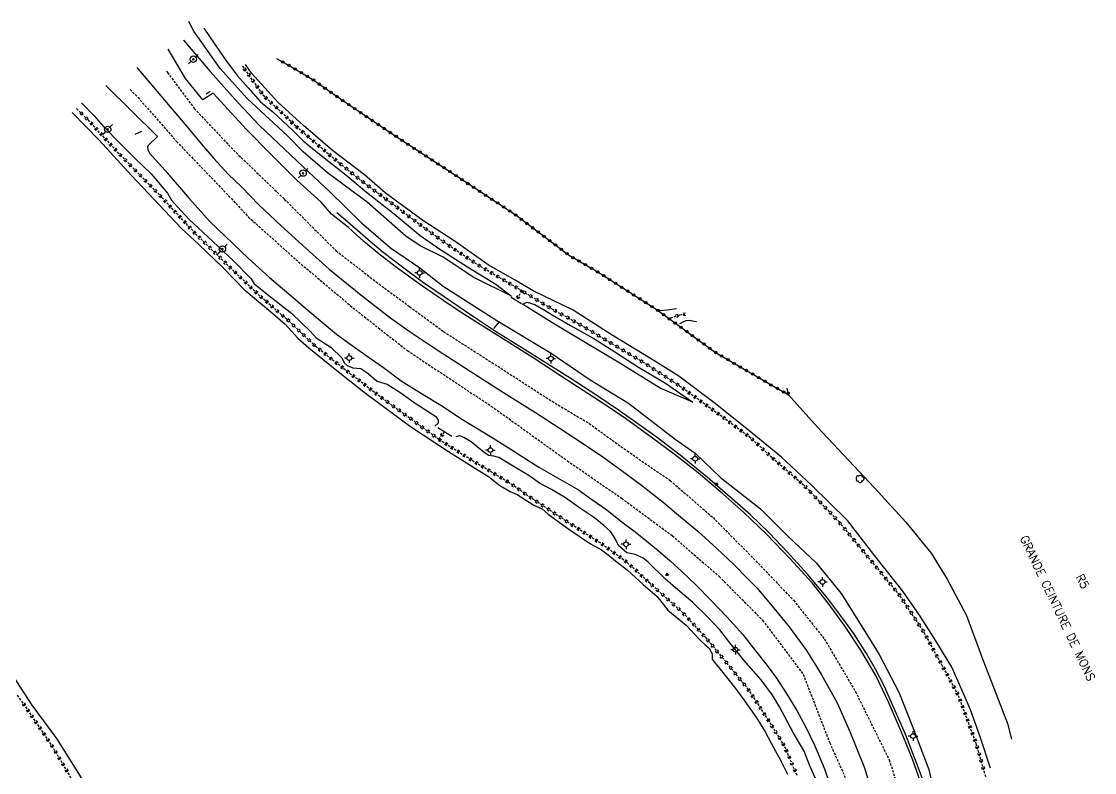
# Model space of a CAD drawing. Header units: millimetres. Extents: x 117000 to 118000, y 126000 to 127000.
# Drawn here: x 117551.4 to 117776.6, y 126504.6 to 126662.3 of the extents above; entities that cross this region are included whole.
import ezdxf
from ezdxf.enums import TextEntityAlignment as Align

# ---------------------------------------------------------------- set-up
doc = ezdxf.new("R2010")
doc.units = ezdxf.units.MM
doc.linetypes.add('DASHED', pattern=[0.75, 0.5, -0.25])
doc.layers.get('0').update_dxf_attribs({"linetype": 'CONTINUOUS'})
for name, color, linetype in [('W0001', 6, 'DASHED'), ('W0008', 7, 'CONTINUOUS'), ('W0010', 4, 'CONTINUOUS'), ('W0120', 7, 'CONTINUOUS'), ('W0211', 2, 'CONTINUOUS'), ('W0214', 2, 'CONTINUOUS'), ('W0220', 5, 'DASHED'), ('W0300', 7, 'CONTINUOUS'), ('W0323', 7, 'CONTINUOUS'), ('W0330', 7, 'CONTINUOUS'), ('W0473', 7, 'CONTINUOUS'), ('W0476', 7, 'CONTINUOUS'), ('W0610', 7, 'CONTINUOUS'), ('W0850', 7, 'CONTINUOUS'), ('W0989', 7, 'CONTINUOUS'), ('W0990', 7, 'CONTINUOUS')]:
    doc.layers.add(name, color=color, linetype=linetype)
doc.styles.get("Standard").update_dxf_attribs({"font": 'romans.shx', "width": 0.85})

# ---------------------------------------------------------------- blocks, each defined once
blk = doc.blocks.new('T610')
for p, q in [((-0.500001, 0), (-1.000002, 0)), ((0, 0.500001), (0, 1.000002)), ((0.500001, 0), (1.000002, 0)), ((0, -0.500001), (0, -1.000002))]:
    blk.add_line(p, q)
blk.add_ellipse((0, 0), major_axis=(-0.353554, 0.353554), ratio=1, start_param=3.926990817, end_param=10.2101761242)
blk = doc.blocks.new('T850')
for p, q in [((-0.25, -0.15), (0, 0.32)), ((0, 0.32), (0.25, -0.15)), ((-0.25, -0.15), (0.25, -0.15))]:
    blk.add_line(p, q)
for major_axis in [(-0.106, 0.106), (-0.0354, 0.0354), (-0.0236, 0.0236)]:
    blk.add_ellipse((0, 0), major_axis=major_axis, ratio=1, start_param=3.926991, end_param=10.210176)
blk = doc.blocks.new('T300')
for p, q in [((-0.8, 0.51), (-0.86, 0.34)), ((-0.86, 0.34), (-0.86, 0.17)), ((-0.86, 0.17), (-0.74, 0.06)), ((-0.69, 0.63), (-0.8, 0.51)), ((-0.8, -0.06), (-0.74, 0.06)), ((-0.74, 0.06), (-0.69, 0.11)), ((-0.57, 0.69), (-0.69, 0.63)), ((-0.46, 0.69), (-0.57, 0.69)), ((-0.29, 0.63), (-0.46, 0.69)), ((-0.29, 0.63), (-0.17, 0.74)), ((-0.23, 0.57), (-0.29, 0.63)), ((-0.17, 0.74), (-0.06, 0.8)), ((-0.06, 0.8), (0.06, 0.8)), ((0.06, 0.8), (0.23, 0.74)), ((0.23, 0.74), (0.34, 0.63)), ((0.34, 0.63), (0.4, 0.51)), ((0.46, 0.46), (0.34, 0.46)), ((0.4, 0.51), (0.4, 0.46)), ((0.57, 0.4), (0.46, 0.46)), ((0.57, 0.4), (0.69, 0.29)), ((0.69, 0.29), (0.74, 0.17)), ((0.74, 0.06), (0.69, -0.17)), ((0.74, 0.17), (0.74, 0.06)), ((-0.8, -0.17), (-0.8, -0.06)), ((-0.8, -0.23), (-0.8, -0.17)), ((-0.74, -0.34), (-0.8, -0.23)), ((-0.69, -0.4), (-0.74, -0.34)), ((-0.51, -0.46), (-0.69, -0.4)), ((-0.4, -0.46), (-0.51, -0.46)), ((-0.4, -0.46), (-0.34, -0.46)), ((-0.34, -0.46), (-0.34, -0.4)), ((-0.34, -0.51), (-0.34, -0.46)), ((-0.29, -0.63), (-0.34, -0.51)), ((-0.17, -0.74), (-0.29, -0.63)), ((-0.06, -0.8), (-0.17, -0.74)), ((0.06, -0.8), (-0.06, -0.8)), ((0.17, -0.74), (0.06, -0.8)), ((0.23, -0.69), (0.17, -0.74)), ((0.29, -0.46), (0.23, -0.46)), ((0.29, -0.63), (0.23, -0.69)), ((0.46, -0.4), (0.29, -0.46)), ((0.34, -0.51), (0.29, -0.63)), ((0.34, -0.51), (0.34, -0.46)), ((0.57, -0.34), (0.46, -0.4)), ((0.63, -0.29), (0.57, -0.34)), ((0.69, -0.17), (0.63, -0.29))]:
    blk.add_line(p, q)
blk = doc.blocks.new('T473')
for p, q in [((-0.166667, 0.166667), (0.166667, -0.166667)), ((-0.166667, -0.166667), (0.166667, 0.166667)), ((0.500001, 0.500001), (1.000002, 1.000002)), ((-1.000002, -1.000002), (-0.500001, -0.500001))]:
    blk.add_line(p, q)
blk.add_ellipse((0, 0), major_axis=(0.471405, 0.471405), ratio=1, start_param=5.4977871438, end_param=11.780972451)
blk = doc.blocks.new('t323o')
at = {"color": 0, "linetype": 'Continuous'}
for radius in [0.25, 0.15]:
    blk.add_circle((0, 0), radius, dxfattribs=at)
blk = doc.blocks.new('t220o')
at = {"color": 0, "linetype": 'Continuous'}
for p, q in [((-0.25, 0.25), (0.25, 0.25)), ((-0.25, -0.25), (0.25, -0.25))]:
    blk.add_line(p, q, dxfattribs=at)

msp = doc.modelspace()

# ---------------------------------------------------------------- linework, layer by layer
at = {"layer": 'W0001'}
for points in [[(117581.82, 126651.88), (117582.01, 126651.6), (117587.66, 126644.05), (117595.88, 126635.31), (117606.55, 126625.02), (117617.41, 126614.16), (117625.79, 126607.66), (117632.85, 126602.44), (117639.95, 126597.22), (117650.08, 126590.72), (117662.73, 126582.56), (117670.52, 126577.91), (117678.48, 126572.14), (117687.52, 126565.94), (117696.51, 126558.13), (117705.53, 126549.03), (117713.41, 126540.77), (117719.88, 126532.65), (117726.4, 126521.61), (117733.48, 126507.28), (117737.93, 126493.29)], [(117574.17, 126648.02), (117575.83, 126646.39), (117583.93, 126637.11), (117594.86, 126625.73), (117598.98, 126621.31), (117608.93, 126612.35), (117620.94, 126602.21), (117632.38, 126593.2), (117649.99, 126581.54), (117665.94, 126570.08), (117677.32, 126562.21), (117687.98, 126554.33), (117697.8, 126545.77), (117706.91, 126536.59), (117715.43, 126525.24), (117721, 126510.85), (117726.36, 126498.9)]]:
    msp.add_lwpolyline(points, dxfattribs=at)
at = {"layer": 'W0008'}
for points in [[(117589.68, 126660.91), (117589.68, 126660.91), (117589.68, 126660.91), (117594, 126654.54), (117596.66, 126650.99), (117598.93, 126648.37), (117601.57, 126645.45), (117604.12, 126643.35), (117608.32, 126639.45), (117610.47, 126637.27), (117613.94, 126634.44), (117619.44, 126630.13), (117623.76, 126626.46), (117629.6, 126621.94), (117635.07, 126617.4), (117639.39, 126614.33), (117645.79, 126610.32), (117650.94, 126607.14), (117654.21, 126604.67)], [(117589.46, 126645.85), (117585.78, 126650.36), (117582.16, 126656.5), (117582.16, 126656.5)], [(117754.73, 126505.52), (117752.57, 126512.12), (117750.55, 126517.75), (117749, 126521.35), (117746.6, 126526.73), (117743.3, 126532.27), (117739.96, 126537.47), (117736.35, 126542.66), (117730.98, 126549.47), (117724.76, 126557.51), (117717.19, 126564.94), (117710.88, 126570.81), (117704.72, 126575.88), (117696.95, 126582.1), (117689.34, 126587.85), (117683.76, 126591.34), (117675.35, 126596.43), (117667.13, 126601.69), (117658.74, 126605.78), (117654.96, 126607.98), (117649.32, 126611.23), (117642.41, 126616.1), (117635.64, 126620.49), (117627.73, 126626.32), (117623.35, 126630.1), (117616.63, 126635.22), (117610.58, 126640.5), (117605.25, 126645.32), (117599.64, 126651.45), (117598.42, 126653.28)], [(117569.1, 126648.85), (117569.1, 126648.85), (117569.1, 126648.85), (117579.9, 126638.14)], [(117740.4, 126501.7), (117738.34, 126507.38), (117735.89, 126513.6), (117733.47, 126519.12), (117730.69, 126525), (117727.54, 126530.27), (117724.22, 126535.29), (117720.66, 126540.19), (117717.31, 126544.45), (117712.65, 126549.58), (117707.77, 126554.64), (117702.99, 126559.23), (117698.6, 126563.15), (117693.41, 126567.53), (117688.33, 126571.46), (117683.8, 126574.8), (117678.18, 126578.98), (117672.4, 126582.81), (117667.08, 126586.25), (117664.53, 126587.93), (117658.79, 126591.71), (117644.41, 126600.7), (117641.37, 126602.77), (117635.1, 126607.05), (117629.79, 126610.9), (117626.4, 126613.54), (117623.26, 126616.1), (117619.99, 126619.02), (117616.42, 126621.86), (117614.28, 126624.37), (117609.16, 126629.02), (117603.66, 126634.51), (117598.53, 126639.72), (117591.64, 126647.29), (117589.46, 126645.85)], [(117590.12, 126647.14), (117590.97, 126647.69)], [(117564.02, 126645.17), (117564.06, 126645.13), (117566.65, 126642.49), (117568.62, 126640.23), (117572.1, 126636.66), (117575.16, 126633.62), (117578.61, 126630.33), (117582.03, 126626.27), (117582.87, 126624.8), (117584.14, 126623.4), (117586.59, 126620.74), (117589.45, 126618.09), (117595.9, 126612.08), (117599.57, 126608.3), (117600.24, 126607.24), (117600.75, 126606.84), (117602.94, 126605.04), (117608.1, 126601.03), (117612.04, 126597.25), (117613.23, 126595.91), (117616.4, 126593.85), (117618.61, 126591.67), (117619.14, 126590.64), (117619.77, 126590.11), (117620.91, 126589.57), (117622.59, 126589.42), (117623.83, 126588.63), (117626.04, 126586.77), (117628.13, 126586.13), (117630.99, 126584.34), (117633.82, 126582.31), (117638.33, 126579.34), (117638.83, 126578.6), (117638.85, 126577.99), (117638.13, 126577.34)], [(117562.06, 126643.21), (117567.66, 126637.41), (117574.47, 126629.94), (117584.99, 126618.82), (117588.62, 126615.49), (117593.67, 126610.66), (117598.14, 126606.07), (117604.11, 126600.99), (117606.7, 126598.77), (117609.4, 126595.79), (117611.66, 126593.77), (117617.57, 126589), (117623.6, 126584.25), (117633.03, 126577.25), (117640.99, 126572.01), (117646.67, 126568.43), (117649.43, 126566.79), (117651.75, 126564.86), (117653.95, 126563.59), (117655.42, 126562.99), (117658.88, 126560.73), (117660.69, 126560.01), (117661.9, 126558.86), (117666.26, 126555.73), (117670.8, 126552.64), (117673.08, 126551.34), (117674.48, 126550.31), (117676.38, 126548.81), (117678.59, 126547.07), (117681.86, 126544.09), (117684.81, 126541.57), (117687, 126538.68), (117690.86, 126535.53), (117693.62, 126532.61), (117695.06, 126531.21), (117695.74, 126530.66), (117696.32, 126529.49), (117696.3, 126528.39), (117696.78, 126527.87), (117698.04, 126526.31), (117701.2, 126522.28), (117703.01, 126519.9), (117705.65, 126516.06), (117707.36, 126513.3), (117708.71, 126510.75), (117710.74, 126507.04), (117712.14, 126504.25)], [(117579.9, 126638.14), (117577.99, 126636.26), (117577.83, 126635.9), (117577.89, 126635.43), (117578.29, 126634.68), (117581.51, 126631.05), (117586.67, 126625.07), (117590.83, 126620.41), (117599.02, 126612.55), (117603.43, 126608.58), (117607.96, 126604.7), (117611.45, 126601.72), (117617.5, 126596.69), (117620.27, 126594.6), (117623.96, 126592.03), (117627.38, 126589.66), (117631.1, 126586.88), (117635.35, 126584.23), (117639.71, 126581.55), (117643.58, 126578.92), (117649.8, 126575.19), (117653.96, 126572.58), (117659.95, 126568.71), (117668.26, 126563.94), (117671.1, 126561.93), (117674.2, 126559.75), (117677.48, 126557.21), (117679.93, 126555.37), (117682.27, 126553.49), (117684.99, 126551.23), (117687.53, 126549.07), (117689.97, 126546.8), (117693.01, 126543.98), (117696.08, 126540.82), (117699.44, 126537.31), (117702.79, 126533.6), (117705.44, 126530.19), (117707.87, 126527.05), (117709.86, 126524.42), (117712.03, 126521.07), (117714.08, 126517.64), (117715.89, 126514.27), (117717.85, 126510.23), (117719.94, 126505.4), (117721.72, 126500.1)], [(117656.54, 126602.93), (117657.5, 126603.38), (117659.11, 126602.88), (117661.29, 126601.6), (117662.75, 126600.71), (117666.58, 126598.45), (117671.49, 126595.76), (117675.92, 126592.98), (117680.86, 126589.75), (117686.54, 126586.35), (117692.26, 126582.37)], [(117685.28, 126601.66), (117686.87, 126601.77), (117688.84, 126602.03)], [(117693.08, 126599.23), (117692.51, 126599.33), (117691.65, 126599.55), (117690.82, 126599.48), (117690.18, 126599.17), (117689.49, 126598.8)], [(117577.33, 126478.51), (117573.5, 126486.85), (117570.5, 126492.51), (117567.74, 126497.24), (117563.46, 126504.38), (117558.78, 126511.73), (117553.63, 126518.72), (117550.43, 126523.69), (117543.48, 126534.64), (117537.33, 126543.8), (117532.15, 126551.47), (117527.56, 126557.96), (117522.78, 126564.95), (117520.16, 126569.28)]]:
    msp.add_lwpolyline(points, dxfattribs=at)
at = {"layer": 'W0010'}
for points in [[(117575.63, 126652.68), (117586.41, 126639.87), (117589.17, 126636.54), (117591.76, 126633.52), (117594.76, 126630.25), (117597.57, 126627.56), (117601.17, 126623.82), (117605.85, 126619.45), (117611.11, 126614.64), (117615.98, 126610.28), (117622.93, 126604.67), (117628.65, 126600.24), (117632.72, 126597.32), (117638.59, 126593.4), (117645.35, 126589.02), (117651.98, 126584.79), (117659.26, 126580.19), (117664.23, 126577), (117669.54, 126573.47), (117673.41, 126570.92), (117677.51, 126567.87), (117681.25, 126565.16), (117686.04, 126561.36), (117688.84, 126558.99), (117693.31, 126555.27), (117697.32, 126551.62), (117700.88, 126548.28), (117703.65, 126545.41), (117705.68, 126543.36), (117709.65, 126538.7), (117712.49, 126535.21), (117716.13, 126530.21), (117719.19, 126525.29), (117722.54, 126519.22), (117725.24, 126513.25), (117728.33, 126505.56), (117729.42, 126501.9)], [(117740.71, 126502.72), (117739.21, 126506.65), (117736.86, 126512.83), (117732.45, 126522.79), (117730.64, 126526.31), (117728.71, 126529.61), (117726.12, 126533.66), (117724.2, 126536.36), (117720.53, 126541.21), (117716.44, 126546.16), (117712.1, 126550.94), (117708.29, 126554.96), (117704.4, 126558.72), (117700.63, 126561.98), (117695.37, 126566.56), (117689.59, 126571.22), (117684.58, 126575.08), (117681.45, 126577.36), (117676.88, 126580.56), (117672.12, 126583.75), (117666.53, 126587.43), (117656.94, 126593.43), (117650.86, 126597.23), (117646.22, 126600.31), (117640.11, 126604.47), (117635.73, 126607.41), (117631.38, 126610.7), (117627.32, 126613.82), (117624.13, 126616.49), (117621.88, 126618.41), (117619.31, 126620.68), (117617.58, 126622.16)]]:
    msp.add_lwpolyline(points, dxfattribs=at)
at = {"layer": 'W0120'}
for points in [[(117654.18, 126604.4), (117656.3, 126603.1)], [(117638.73, 126577.07), (117641.72, 126575.26)]]:
    msp.add_lwpolyline(points, dxfattribs=at)
at = {"layer": 'W0211'}
for points in [[(117585.42, 126658.41), (117585.42, 126658.41), (117591, 126651.8), (117596.83, 126645.23), (117601.37, 126640.49), (117610.44, 126631.83), (117616.04, 126626.62), (117622.72, 126620), (117628.81, 126614.79), (117635.02, 126610.61), (117639.86, 126606.77), (117651.12, 126599.51), (117662.53, 126592.64), (117670.76, 126587.05), (117678.81, 126582.14), (117688.57, 126574.62), (117692.76, 126571.66), (117698.11, 126566.58), (117706.51, 126559.95), (117712.27, 126554.16), (117718.17, 126548.65), (117723.44, 126542.2), (117728.81, 126533.61), (117731.37, 126529.39), (117735.51, 126521.49), (117738.6, 126513.69), (117741.81, 126505.25), (117743.6, 126497.16)], [(117716.86, 126506.02), (117715.62, 126509.09), (117713.31, 126512.99), (117710.48, 126518.4), (117708.97, 126520.82), (117706.64, 126524.09), (117702.95, 126528.22), (117699.8, 126532.09), (117697.94, 126534.54), (117695.45, 126537.26), (117692.18, 126540.37), (117689.11, 126542.99), (117686.53, 126545.23), (117682.83, 126548.83), (117681.84, 126549.62), (117680.15, 126550.36), (117678.41, 126550.73), (117676.66, 126552.28), (117676.03, 126553.61), (117675.09, 126555.14), (117673.59, 126556.45), (117671.63, 126558.09), (117668.29, 126560.3), (117665.54, 126562.3), (117662.65, 126564.04), (117660.13, 126565.4), (117657.85, 126566.96), (117655.3, 126568.52), (117653.17, 126569.77), (117651.53, 126570.78), (117650.49, 126571.04), (117649.4, 126571.19), (117648.38, 126571.92), (117647.47, 126572.64), (117645.78, 126574.05), (117644.2, 126574.93), (117643.34, 126575.3), (117642.54, 126575.13)], [(117718.84, 126501.5), (117716.86, 126506.02)]]:
    msp.add_lwpolyline(points, dxfattribs=at)
at = {"layer": 'W0214'}
for points in [[(117654.21, 126604.67), (117646.35, 126608.56), (117639.87, 126612.82), (117635.04, 126615.21), (117632.05, 126617.23), (117623.96, 126624.34), (117615.64, 126630.52), (117610.48, 126634.97), (117607.24, 126638.3), (117598.76, 126646.11), (117593.06, 126652.44), (117587.57, 126660.28), (117586.48, 126662.32)], [(117692.26, 126582.37), (117685.42, 126585.34), (117676.97, 126590.54), (117669.33, 126595.11), (117662.68, 126599.08), (117656.54, 126602.93)]]:
    msp.add_lwpolyline(points, dxfattribs=at)
at = {"layer": 'W0220'}
for points in [[(117597.74, 126652.93), (117597.74, 126652.93), (117602.06, 126646.89), (117609.02, 126640.33), (117614.26, 126635.82), (117618, 126632.69), (117622.58, 126629), (117626.07, 126626.4), (117628.44, 126624.64), (117635.08, 126619.64), (117640.87, 126615.45), (117647.08, 126611.3), (117656.38, 126605.8), (117655.33, 126604.08)], [(117638.99, 126574.54), (117633.49, 126578.55), (117627.23, 126583.07), (117620.54, 126588.2), (117613.27, 126593.94), (117607.13, 126599.76), (117601.42, 126604.65), (117595.25, 126610.57), (117587.83, 126617.85), (117580.86, 126625.35), (117571.85, 126634.59), (117565.43, 126641.58), (117562.91, 126644.06)], [(117656.38, 126605.8), (117662.73, 126601.96), (117668.05, 126599.02), (117673.25, 126595.9), (117681.7, 126590.88), (117689.49, 126585.83), (117697.93, 126579.74), (117704.13, 126575.15), (117708.94, 126570.71), (117715.43, 126565.09), (117722.89, 126557.29), (117735.72, 126541.73), (117740.74, 126534.06), (117744.46, 126527.3), (117747.97, 126520.8), (117751.7, 126510.72), (117754.16, 126502.1)], [(117687.63, 126600.08), (117689.52, 126600.72), (117690.62, 126600.86)], [(117714.15, 126504), (117711.54, 126510.11), (117708.22, 126515.53), (117703.99, 126522.01), (117698.71, 126528.48), (117695.06, 126532.88), (117690.26, 126538.07), (117683.3, 126544.32), (117678.42, 126548.79), (117672.84, 126552.81), (117666.98, 126556.55), (117658.88, 126561.89), (117653.46, 126565.61), (117645.8, 126570.21), (117638.99, 126574.54), (117640.15, 126576.16)], [(117550.51, 126520.85), (117556.05, 126512.79), (117558.86, 126508.42), (117564.57, 126498.6)]]:
    msp.add_lwpolyline(points, dxfattribs=at)
at = {"layer": 'W0323'}
msp.add_lwpolyline([(117604.89, 126654.53), (117607.92, 126652.88), (117612.37, 126650.22), (117618.32, 126646.04), (117629.17, 126638.73), (117644.26, 126628.82), (117655.17, 126621.64), (117666.19, 126613.29), (117672.52, 126609.6), (117684.76, 126601.76), (117697.04, 126592.82), (117712.33, 126583.89), (117712.08, 126585.33)], dxfattribs=at)
at = {"layer": 'W0330'}
msp.add_lwpolyline([(117712.33, 126583.89), (117718.41, 126577.1), (117730.37, 126564.37), (117736.99, 126557.21), (117742.32, 126550.66), (117745.64, 126545.23), (117749.73, 126537.61), (117752.84, 126529.03), (117758.33, 126514.89), (117759.12, 126511.6)], dxfattribs=at)
at = {"layer": 'W0476'}
for points in [[(117576.57, 126639.2), (117575.2, 126638.61)], [(117651.63, 126599.25), (117650.43, 126597.83)]]:
    msp.add_lwpolyline(points, dxfattribs=at)

# ---------------------------------------------------------------- block references
at = {"layer": 'W0220'}
for p, rotation in [((117598.22, 126652.25), 306.0328453995917), ((117599.07, 126651.08), 306.0328453995917), ((117599.97, 126649.82), 307.2289265996775), ((117600.84, 126648.6), 306.3925274616176), ((117601.71, 126647.39), 307.6203897357928), ((117602.7, 126646.29), 316.6525490021053), ((117603.79, 126645.26), 316.6525490021053), ((117563.98, 126643.01), 135.5851043331797), ((117604.88, 126644.23), 316.6525490021053), ((117605.98, 126643.2), 316.6525490021053), ((117565.05, 126641.96), 135.5851043331797), ((117566.08, 126640.88), 132.540118633896), ((117607.07, 126642.17), 316.6525490021053), ((117608.16, 126641.14), 316.6525490021053), ((117609.26, 126640.12), 319.3223110276159), ((117567.1, 126639.77), 132.540118633896), ((117568.11, 126638.66), 132.540118633896), ((117610.4, 126639.14), 319.3223110276159), ((117611.53, 126638.16), 319.3223110276159), ((117569.13, 126637.56), 132.540118633896), ((117570.14, 126636.45), 132.540118633896), ((117612.67, 126637.19), 319.3223110276159), ((117613.81, 126636.21), 319.3223110276159), ((117571.15, 126635.35), 132.540118633896), ((117572.18, 126634.25), 134.2655594348449), ((117614.95, 126635.24), 320.1237361223554), ((117616.11, 126634.28), 320.1237361223554), ((117617.26, 126633.32), 320.1237361223554), ((117573.23, 126633.18), 134.2655594348449), ((117574.27, 126632.11), 134.2655594348449), ((117575.32, 126631.03), 134.2655594348449), ((117618.41, 126632.36), 321.108645668072), ((117619.58, 126631.42), 321.108645668072), ((117576.37, 126629.96), 134.2655594348449), ((117577.41, 126628.88), 134.2655594348449), ((117620.75, 126630.48), 321.108645668072), ((117621.92, 126629.54), 321.108645668072), ((117578.46, 126627.81), 134.2655594348449), ((117579.51, 126626.73), 134.2655594348449), ((117623.1, 126628.61), 323.2824075643954), ((117624.3, 126627.72), 323.2824075643954), ((117625.5, 126626.82), 323.2824075643954), ((117580.55, 126625.66), 134.2655594348449), ((117581.58, 126624.57), 132.8786106994471), ((117626.71, 126625.93), 323.507631746528), ((117627.91, 126625.03), 323.507631746528), ((117582.6, 126623.47), 132.8786106994471), ((117583.62, 126622.37), 132.8786106994471), ((117629.11, 126624.14), 323.0004272985843), ((117630.31, 126623.23), 323.0004272985843), ((117631.51, 126622.33), 323.0004272985843), ((117584.65, 126621.27), 132.8786106994471), ((117585.67, 126620.17), 132.8786106994471), ((117632.71, 126621.43), 323.0004272985843), ((117633.91, 126620.53), 323.0004272985843), ((117586.69, 126619.07), 132.8786106994471), ((117587.71, 126617.97), 132.8786106994471), ((117635.1, 126619.62), 324.0638852934956), ((117636.32, 126618.74), 324.0638852934956), ((117637.53, 126617.86), 324.0638852934956), ((117588.77, 126616.92), 135.5728218031644), ((117589.84, 126615.87), 135.5728218031644), ((117638.75, 126616.98), 324.0638852934956), ((117639.96, 126616.1), 324.0638852934956), ((117590.91, 126614.82), 135.5728218031644), ((117591.99, 126613.77), 135.5728218031644), ((117641.19, 126615.23), 326.2737461191097), ((117642.43, 126614.4), 326.2737461191097), ((117643.68, 126613.57), 326.2737461191097), ((117593.06, 126612.72), 135.5728218031644), ((117594.13, 126611.67), 135.5728218031644), ((117644.93, 126612.74), 326.2737461191097), ((117646.18, 126611.9), 326.2737461191097), ((117647.44, 126611.09), 329.3907020487605), ((117595.2, 126610.62), 135.5728218031644), ((117596.28, 126609.58), 136.1898364330011), ((117597.36, 126608.54), 136.1898364330011), ((117648.73, 126610.33), 329.3907020487605), ((117650.02, 126609.56), 329.3907020487605), ((117651.31, 126608.8), 329.3907020487605), ((117598.45, 126607.5), 136.1898364330011), ((117599.53, 126606.46), 136.1898364330011), ((117652.6, 126608.03), 329.3907020487605), ((117653.89, 126607.27), 329.3907020487605), ((117655.18, 126606.51), 329.3907020487605), ((117600.61, 126605.42), 136.1898364330011), ((117601.71, 126604.4), 139.4020120891559), ((117655.54, 126604.43), 238.4464906387206), ((117656.33, 126605.71), 238.4464906387206), ((117656.97, 126605.44), 328.8348531567503), ((117658.25, 126604.67), 328.8348531567503), ((117602.85, 126603.43), 139.4020120891559), ((117603.99, 126602.45), 139.4020120891559), ((117659.53, 126603.89), 328.8348531567503), ((117660.82, 126603.11), 328.8348531567503), ((117662.1, 126602.34), 328.8348531567503), ((117605.12, 126601.47), 139.4020120891559), ((117606.26, 126600.5), 139.4020120891559), ((117607.39, 126599.51), 136.5854220630262), ((117663.4, 126601.59), 331.1185442253559), ((117664.71, 126600.86), 331.1185442253559), ((117666.03, 126600.14), 331.1185442253559), ((117689.05, 126600.56), 18.79815016846966), ((117690.52, 126600.84), 7.190301355220726), ((117608.48, 126598.48), 136.5854220630262), ((117609.57, 126597.45), 136.5854220630262), ((117667.34, 126599.41), 331.1185442253559), ((117668.64, 126598.67), 329.023292342529), ((117669.93, 126597.9), 329.023292342529), ((117610.66, 126596.42), 136.5854220630262), ((117611.75, 126595.38), 136.5854220630262), ((117671.21, 126597.12), 329.023292342529), ((117672.5, 126596.35), 329.023292342529), ((117673.79, 126595.58), 329.2951096853091), ((117612.84, 126594.35), 136.5854220630262), ((117613.98, 126593.38), 141.6735445443686), ((117675.08, 126594.82), 329.2951096853091), ((117676.37, 126594.05), 329.2951096853091), ((117677.65, 126593.28), 329.2951096853091), ((117615.16, 126592.45), 141.6735445443686), ((117616.33, 126591.52), 141.6735445443686), ((117617.51, 126590.59), 141.6735445443686), ((117678.94, 126592.52), 329.2951096853091), ((117680.23, 126591.75), 329.2951096853091), ((117681.52, 126590.99), 329.2951096853091), ((117618.69, 126589.66), 141.6735445443686), ((117619.86, 126588.73), 141.6735445443686), ((117682.79, 126590.18), 327.0273764932786), ((117684.05, 126589.36), 327.0273764932786), ((117685.3, 126588.54), 327.0273764932786), ((117621.05, 126587.81), 142.5527488961548), ((117622.24, 126586.9), 142.5527488961548), ((117686.56, 126587.73), 327.0273764932786), ((117687.82, 126586.91), 327.0273764932786), ((117689.08, 126586.1), 327.0273764932786), ((117623.43, 126585.99), 142.5527488961548), ((117624.62, 126585.07), 142.5527488961548), ((117625.81, 126584.16), 142.5527488961548), ((117690.31, 126585.24), 324.2000217381317), ((117691.53, 126584.36), 324.2000217381317), ((117627, 126583.25), 142.5527488961548), ((117628.21, 126582.36), 144.1389616963668), ((117692.74, 126583.48), 324.2000217381317), ((117693.96, 126582.61), 324.2000217381317), ((117695.18, 126581.73), 324.2000217381317), ((117629.43, 126581.49), 144.1389616963668), ((117630.64, 126580.61), 144.1389616963668), ((117631.86, 126579.73), 144.1389616963668), ((117696.39, 126580.85), 324.2000217381317), ((117697.61, 126579.97), 324.2000217381317), ((117633.08, 126578.85), 144.1389616963668), ((117634.29, 126577.97), 143.9137727777842), ((117635.5, 126577.08), 143.9137727777842), ((117698.82, 126579.09), 323.4928231118466), ((117700.02, 126578.19), 323.4928231118466), ((117701.23, 126577.3), 323.4928231118466), ((117636.71, 126576.2), 143.9137727777842), ((117637.93, 126575.32), 143.9137727777842), ((117639.67, 126575.49), 54.34213545613652), ((117702.43, 126576.41), 323.4928231118466), ((117703.64, 126575.52), 323.4928231118466), ((117639.27, 126574.36), 147.5598310591774), ((117640.54, 126573.56), 147.5598310591774), ((117641.8, 126572.75), 147.5598310591774), ((117704.78, 126574.55), 317.2668518811977), ((117705.89, 126573.53), 317.2668518811977), ((117706.99, 126572.51), 317.2668518811977), ((117643.07, 126571.95), 147.5598310591774), ((117644.34, 126571.14), 147.5598310591774), ((117645.6, 126570.34), 147.5598310591774), ((117708.09, 126571.5), 317.2668518811977), ((117709.2, 126570.49), 319.1114909256283), ((117646.88, 126569.56), 149.0010386925191), ((117648.17, 126568.79), 149.0010386925191), ((117649.46, 126568.02), 149.0010386925191), ((117710.33, 126569.5), 319.1114909256283), ((117711.47, 126568.52), 319.1114909256283), ((117650.74, 126567.24), 149.0010386925191), ((117652.03, 126566.47), 149.0010386925191), ((117712.6, 126567.54), 319.1114909256283), ((117713.73, 126566.56), 319.1114909256283), ((117653.31, 126565.7), 149.0010386925191), ((117654.55, 126564.86), 145.5026966952269), ((117655.79, 126564.01), 145.5026966952269), ((117714.87, 126565.58), 319.1114909256283), ((117715.95, 126564.54), 313.7458223789426), ((117657.03, 126563.16), 145.5026966952269), ((117658.26, 126562.31), 145.5026966952269), ((117659.51, 126561.47), 146.6309872869463), ((117716.99, 126563.46), 313.7458223789426), ((117718.03, 126562.38), 313.7458223789426), ((117719.07, 126561.29), 313.7458223789426), ((117660.76, 126560.65), 146.6309872869463), ((117662.01, 126559.82), 146.6309872869463), ((117663.27, 126559), 146.6309872869463), ((117720.1, 126560.21), 313.7458223789426), ((117721.14, 126559.12), 313.7458223789426), ((117664.52, 126558.17), 146.6309872869463), ((117665.77, 126557.35), 146.6309872869463), ((117722.18, 126558.04), 313.7458223789426), ((117723.19, 126556.93), 309.5102515104064), ((117667.02, 126556.52), 147.4296069195119), ((117668.29, 126555.71), 147.4296069195119), ((117669.55, 126554.91), 147.4296069195119), ((117724.14, 126555.78), 309.5102515104064), ((117725.1, 126554.62), 309.5102515104064), ((117670.82, 126554.1), 147.4296069195119), ((117672.08, 126553.29), 147.4296069195119), ((117673.33, 126552.46), 144.201752148792), ((117726.05, 126553.46), 309.5102515104064), ((117727.01, 126552.31), 309.5102515104064), ((117674.54, 126551.58), 144.201752148792), ((117675.76, 126550.7), 144.201752148792), ((117727.96, 126551.15), 309.5102515104064), ((117728.91, 126549.99), 309.5102515104064), ((117676.98, 126549.82), 144.201752148792), ((117678.19, 126548.95), 144.201752148792), ((117679.32, 126547.96), 137.5289047779688), ((117729.87, 126548.83), 309.5102515104064), ((117680.43, 126546.95), 137.5289047779688), ((117681.53, 126545.93), 137.5289047779688), ((117730.82, 126547.68), 309.5102515104064), ((117731.78, 126546.52), 309.5102515104064), ((117682.64, 126544.92), 137.5289047779688), ((117683.75, 126543.91), 138.1334550751745), ((117732.73, 126545.36), 309.5102515104064), ((117733.69, 126544.2), 309.5102515104064), ((117684.87, 126542.91), 138.1334550751745), ((117685.98, 126541.91), 138.1334550751745), ((117734.64, 126543.05), 309.5102515104064), ((117735.59, 126541.89), 309.5102515104064), ((117687.1, 126540.91), 138.1334550751745), ((117688.22, 126539.91), 138.1334550751745), ((117689.33, 126538.91), 138.1334550751745), ((117736.43, 126540.65), 303.1841423781187), ((117737.25, 126539.39), 303.1841423781187), ((117690.44, 126537.89), 132.7235952193687), ((117691.45, 126536.79), 132.7235952193687), ((117738.08, 126538.14), 303.1841423781187), ((117738.9, 126536.88), 303.1841423781187), ((117692.47, 126535.69), 132.7235952193687), ((117693.49, 126534.58), 132.7235952193687), ((117739.72, 126535.63), 303.1841423781187), ((117740.54, 126534.37), 303.1841423781187), ((117694.51, 126533.48), 132.7235952193687), ((117695.5, 126532.36), 129.6080267613017), ((117741.29, 126533.07), 298.8098166329647), ((117696.45, 126531.2), 129.6080267613017), ((117697.41, 126530.04), 129.6080267613017), ((117742.01, 126531.76), 298.8098166329647), ((117742.73, 126530.44), 298.8098166329647), ((117698.36, 126528.89), 129.6080267613017), ((117699.32, 126527.73), 129.2160188644735), ((117743.45, 126529.13), 298.8098166329647), ((117744.18, 126527.81), 298.8098166329647), ((117700.26, 126526.57), 129.2160188644735), ((117701.21, 126525.4), 129.2160188644735), ((117744.89, 126526.5), 298.3727320504814), ((117702.16, 126524.24), 129.2160188644735), ((117703.11, 126523.08), 129.2160188644735), ((117745.61, 126525.18), 298.3727320504814), ((117746.32, 126523.86), 298.3727320504814), ((117704.05, 126521.91), 123.1701638508562), ((117747.03, 126522.54), 298.3727320504814), ((117747.75, 126521.22), 298.3727320504814), ((117551.86, 126518.88), 304.5127496314086), ((117704.87, 126520.66), 123.1701638508562), ((117705.69, 126519.4), 123.1701638508562), ((117748.33, 126519.84), 290.2898364123441), ((117552.71, 126517.65), 304.5127496314086), ((117553.56, 126516.41), 304.5127496314086), ((117706.51, 126518.14), 123.1701638508562), ((117707.33, 126516.89), 123.1701638508562), ((117748.85, 126518.43), 290.2898364123441), ((117749.37, 126517.02), 290.2898364123441), ((117554.41, 126515.17), 304.5127496314086), ((117555.26, 126513.94), 304.5127496314086), ((117708.15, 126515.63), 123.1701638508562), ((117708.94, 126514.36), 121.4671237387439), ((117749.89, 126515.62), 290.2898364123441), ((117750.41, 126514.21), 290.2898364123441), ((117556.11, 126512.7), 302.7418523596402), ((117709.72, 126513.08), 121.4671237387439), ((117710.5, 126511.8), 121.4671237387439), ((117750.93, 126512.8), 290.2898364123441), ((117556.92, 126511.44), 302.7418523596402), ((117557.73, 126510.18), 302.7418523596402), ((117711.29, 126510.52), 121.4671237387439), ((117751.45, 126511.4), 290.2898364123441), ((117751.91, 126509.97), 285.941883892385), ((117558.54, 126508.92), 302.7418523596402), ((117559.32, 126507.63), 300.1820351150287), ((117711.94, 126509.17), 113.1850036559938), ((117712.53, 126507.79), 113.1850036559938), ((117752.32, 126508.53), 285.941883892385), ((117560.08, 126506.34), 300.1820351150287), ((117560.83, 126505.04), 300.1820351150287), ((117713.12, 126506.41), 113.1850036559938), ((117713.71, 126505.03), 113.1850036559938), ((117752.73, 126507.09), 285.941883892385), ((117753.15, 126505.64), 285.941883892385)]:
    msp.add_blockref('t220o', p, dxfattribs=dict(at, rotation=rotation))
at = {"layer": 'W0300'}
msp.add_blockref('T300', (117727.4, 126566.22), dxfattribs=at)
at = {"layer": 'W0323'}
for p, rotation in [((117606.21, 126653.81), 331.3325454532677), ((117607.53, 126653.09), 331.3325454532677), ((117608.82, 126652.34), 329.1367922312727), ((117610.11, 126651.57), 329.1367922312727), ((117611.4, 126650.8), 329.1367922312727), ((117612.67, 126650.01), 324.9111528665883), ((117613.9, 126649.15), 324.9111528665883), ((117615.12, 126648.28), 324.9111528665883), ((117616.35, 126647.42), 324.9111528665883), ((117617.58, 126646.56), 324.9111528665883), ((117618.81, 126645.71), 326.0330847635187), ((117620.06, 126644.87), 326.0330847635187), ((117621.3, 126644.03), 326.0330847635187), ((117622.55, 126643.19), 326.0330847635187), ((117623.79, 126642.35), 326.0330847635187), ((117625.03, 126641.52), 326.0330847635187), ((117626.28, 126640.68), 326.0330847635187), ((117627.52, 126639.84), 326.0330847635187), ((117628.77, 126639), 326.0330847635187), ((117630.02, 126638.17), 326.7041410683002), ((117631.27, 126637.35), 326.7041410683002), ((117632.52, 126636.53), 326.7041410683002), ((117633.78, 126635.7), 326.7041410683002), ((117635.03, 126634.88), 326.7041410683002), ((117636.28, 126634.06), 326.7041410683002), ((117637.54, 126633.23), 326.7041410683002), ((117638.79, 126632.41), 326.7041410683002), ((117640.05, 126631.59), 326.7041410683002), ((117641.3, 126630.76), 326.7041410683002), ((117642.55, 126629.94), 326.7041410683002), ((117643.81, 126629.12), 326.7041410683002), ((117645.06, 126628.29), 326.6458814428842), ((117646.31, 126627.47), 326.6458814428842), ((117647.57, 126626.64), 326.6458814428842), ((117648.82, 126625.82), 326.6458814428842), ((117650.07, 126624.99), 326.6458814428842), ((117651.33, 126624.17), 326.6458814428842), ((117652.58, 126623.34), 326.6458814428842), ((117653.83, 126622.52), 326.6458814428842), ((117655.08, 126621.69), 326.6458814428842), ((117656.28, 126620.79), 322.8615225834838), ((117657.48, 126619.89), 322.8615225834838), ((117658.68, 126618.98), 322.8615225834838), ((117659.87, 126618.08), 322.8615225834838), ((117661.07, 126617.17), 322.8615225834838), ((117662.26, 126616.27), 322.8615225834838), ((117663.46, 126615.36), 322.8615225834838), ((117664.65, 126614.46), 322.8615225834838), ((117665.85, 126613.55), 322.8615225834838), ((117667.12, 126612.75), 329.7649668684828), ((117668.41, 126612), 329.7649668684828), ((117669.71, 126611.24), 329.7649668684828), ((117671.01, 126610.49), 329.7649668684828), ((117672.3, 126609.73), 329.7649668684828), ((117673.57, 126608.93), 327.3637603365284), ((117674.83, 126608.12), 327.3637603365284), ((117676.1, 126607.31), 327.3637603365284), ((117677.36, 126606.5), 327.3637603365284), ((117678.62, 126605.69), 327.3637603365284), ((117679.89, 126604.89), 327.3637603365284), ((117681.15, 126604.08), 327.3637603365284), ((117682.41, 126603.27), 327.3637603365284), ((117683.68, 126602.46), 327.3637603365284), ((117684.93, 126601.64), 323.9107943670212), ((117686.14, 126600.76), 323.9107943670212), ((117687.36, 126599.87), 323.9107943670212), ((117688.57, 126598.99), 323.9107943670212), ((117689.78, 126598.1), 323.9107943670212), ((117690.99, 126597.22), 323.9107943670212), ((117692.2, 126596.34), 323.9107943670212), ((117693.42, 126595.45), 323.9107943670212), ((117694.63, 126594.57), 323.9107943670212), ((117695.84, 126593.69), 323.9107943670212), ((117697.05, 126592.81), 329.7398365846643), ((117698.35, 126592.05), 329.7398365846643), ((117699.64, 126591.29), 329.7398365846643), ((117700.94, 126590.54), 329.7398365846643), ((117702.24, 126589.78), 329.7398365846643), ((117703.53, 126589.03), 329.7398365846643), ((117704.83, 126588.27), 329.7398365846643), ((117706.12, 126587.51), 329.7398365846643), ((117707.42, 126586.76), 329.7398365846643), ((117708.71, 126586), 329.7398365846643), ((117710.01, 126585.25), 329.7398365846643), ((117711.31, 126584.49), 329.7398365846643), ((117712.28, 126584.2), 99.9232061733835)]:
    msp.add_blockref('t323o', p, dxfattribs=dict(at, rotation=rotation))
at = {"layer": 'W0473'}
for p in [(117587.45, 126654.4), (117569.49, 126639.67), (117610.49, 126630.47), (117593.56, 126614.53)]:
    msp.add_blockref('T473', p, dxfattribs=at)
at = {"layer": 'W0610'}
for p in [(117634.95, 126609.52), (117620.18, 126591.65), (117662.49, 126591.53), (117649.8, 126572.32), (117692.77, 126570.49), (117678.27, 126552.53), (117719.48, 126544.63), (117701.22, 126530.39), (117738.48, 126512.26)]:
    msp.add_blockref('T610', p, dxfattribs=at)
at = {"layer": 'W0850'}
for p in [(117697.24, 126565.15), (117686.88, 126546.23)]:
    msp.add_blockref('T850', p, dxfattribs=at)

# ---------------------------------------------------------------- texts
at = {"layer": 'W0989'}
msp.add_text('GRANDE CEINTURE DE MONS', height=1.75, rotation=295.3804, dxfattribs=at).set_placement((117768.85, 126539.11), align=Align.MIDDLE_CENTER)
at = {"layer": 'W0990'}
msp.add_text('R5', height=1.75, rotation=297.1387, dxfattribs=at).set_placement((117774.07, 126544.75), align=Align.MIDDLE_CENTER)

doc.saveas('drawing.dxf')
